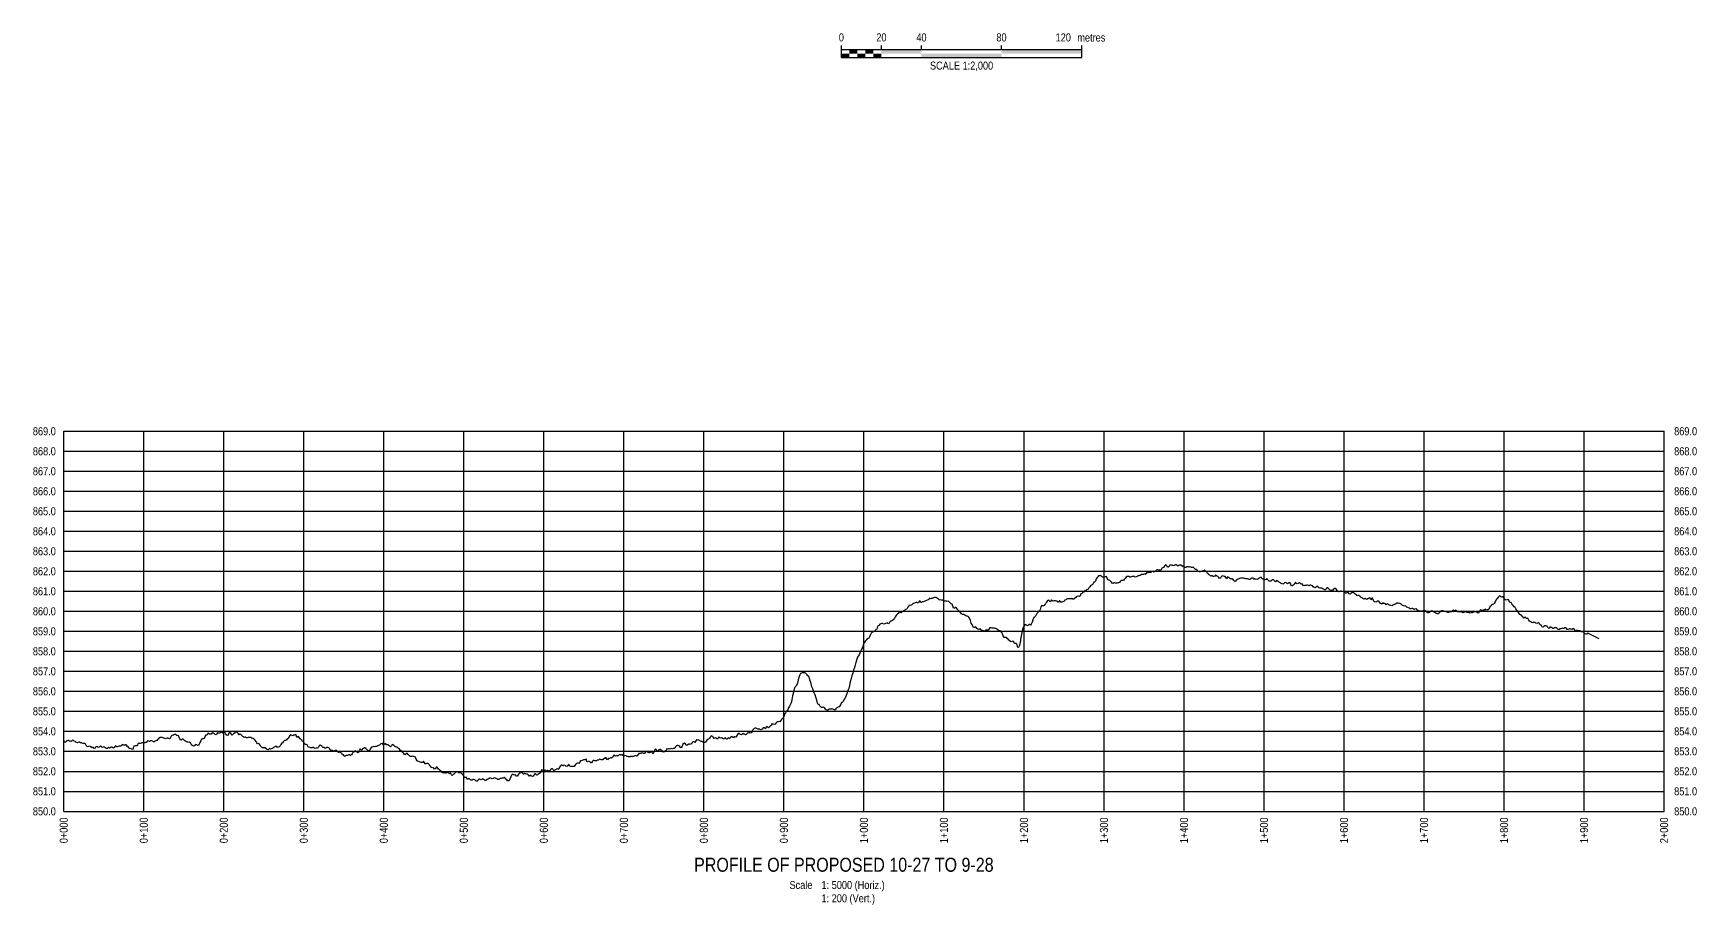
# Model space of a CAD drawing. Extents: x 407785 to 414058, y 6046536 to 6050431.
# Drawn here: x 407785 to 409862, y 6047552 to 6048641 of the extents above; entities that cross this region are included whole.
import ezdxf
from ezdxf.enums import TextEntityAlignment as Align

# ---------------------------------------------------------------- set-up
doc = ezdxf.new("R2010")
doc.units = 0
doc.header["$LTSCALE"] = 5
for name, color, linetype in [('DETAIL-T', 7, 'Continuous'), ('L-DETAIL-T', 3, 'Continuous'), ('P-CROSSINGS-GRID', 8, 'Continuous'), ('S-T7', 7, 'Continuous')]:
    doc.layers.add(name, color=color, linetype=linetype)
doc.styles.add('140', font='ARIALN.TTF', dxfattribs={"height": 15})
doc.styles.add('80', font='ARIALN.TTF', dxfattribs={"height": 10})
doc.styles.add('80L', font='ARIALN.TTF', dxfattribs={"height": 10})

# ---------------------------------------------------------------- blocks, each defined once
blk = doc.blocks.new('*U108')
at = {"color": 0}
for p, q in [((-150, 0), (-150, 15)), ((-150, 10), (150.2, 10)), ((-150, 0), (150.2, 0)), ((-100, 10), (-100, 15)), ((-50, 10), (-50, 15)), ((50, 10), (50, 15)), ((150.2, 0), (150.2, 15))]:
    blk.add_line(p, q, dxfattribs=at)
for points in [[(-150, 5), (-140, 5), (-150, 0), (-140, 0)], [(-140, 10), (-130, 10), (-140, 5), (-130, 5)], [(-130, 5), (-120, 5), (-130, 0), (-120, 0)], [(-120, 10), (-110, 10), (-120, 5), (-110, 5)], [(-110, 5), (-100, 5), (-110, 0), (-100, 0)], [(-100, 10), (-50, 10), (-100, 5), (-50, 5)], [(-50, 5), (50, 5), (-50, 0), (50, 0)], [(50, 10), (150.2, 10), (50, 5), (150.2, 5)]]:
    blk.add_solid(points, dxfattribs=at)
at = {"color": 0, "style": '80'}
blk.add_text('metres', height=10, dxfattribs=at).set_placement((162.2, 20), align=Align.CENTER)
at = {"color": 0, "char_height": 10, "style": '80'}
for s, insert, attachment_point in [('0', (-150, 30.2), 2), ('20', (-100, 30.2), 2), ('40', (-50, 30.2), 2), ('80', (50, 30.2), 2), ('120', (136.7, 30.2), 3), ('SCALE 1:2,000', (0.1, -5), 2)]:
    blk.add_mtext(s, dxfattribs=dict(at, insert=insert, attachment_point=attachment_point))

msp = doc.modelspace()

# ---------------------------------------------------------------- linework, layer by layer
at = {"color": 3}
for points in [[(409726.44, 6047891.562), (409726.309, 6047891.298), (409725.309, 6047890.312), (409724.309, 6047890.558), (409723.309, 6047890.433), (409722.309, 6047891.103), (409721.309, 6047892.275), (409720.309, 6047893.085), (409719.309, 6047893.177), (409718.309, 6047893.014), (409717.309, 6047893.77), (409716.309, 6047894.226), (409715.309, 6047894.242), (409714.309, 6047894.463), (409713.309, 6047894.751), (409712.309, 6047894.644), (409711.309, 6047894.178), (409710.309, 6047894.851), (409709.309, 6047896.258), (409708.309, 6047897.108), (409707.309, 6047896.823), (409706.309, 6047896.163), (409705.309, 6047896.349), (409704.309, 6047896.67), (409703.309, 6047896.735), (409702.309, 6047896.504), (409701.309, 6047895.982), (409700.309, 6047896.262), (409699.309, 6047897.519), (409698.309, 6047898.26), (409697.309, 6047898.078), (409696.309, 6047897.373), (409695.309, 6047897.143), (409694.309, 6047897.914), (409693.309, 6047897.433), (409692.309, 6047897.006), (409691.309, 6047896.799), (409690.309, 6047896.141), (409689.309, 6047896.282), (409688.309, 6047896.359), (409687.309, 6047898.253), (409686.309, 6047898.454), (409685.309, 6047898.335), (409684.309, 6047898.34), (409683.309, 6047897.536), (409682.309, 6047897.239), (409681.309, 6047898.09), (409680.309, 6047898.987), (409679.309, 6047899.226), (409678.309, 6047898.221), (409677.309, 6047897.283), (409676.309, 6047898.542), (409675.309, 6047900.182), (409674.309, 6047900.282), (409673.309, 6047900.631), (409672.309, 6047900.73), (409671.309, 6047900.03), (409670.309, 6047899.131), (409669.309, 6047899.279), (409668.309, 6047900.876), (409667.309, 6047901.701), (409666.309, 6047902.516), (409665.309, 6047904.131), (409664.309, 6047904.461), (409663.309, 6047903.965), (409662.309, 6047903.635), (409661.309, 6047904.012), (409660.309, 6047904.954), (409659.309, 6047905.288), (409658.309, 6047905.112), (409657.309, 6047904.49), (409656.309, 6047904.621), (409655.309, 6047905.244), (409654.309, 6047905.975), (409653.309, 6047906.531), (409652.309, 6047907.801), (409651.309, 6047910.059), (409650.309, 6047909.795), (409649.309, 6047909.972), (409648.309, 6047911.335), (409647.309, 6047911.058), (409646.309, 6047910.409), (409645.309, 6047911.354), (409644.309, 6047912.664), (409643.309, 6047913.895), (409642.309, 6047913.848), (409641.309, 6047914.762), (409640.309, 6047916.19), (409639.309, 6047918.323), (409638.309, 6047919.476), (409637.309, 6047920.204), (409636.309, 6047922.001), (409635.309, 6047923.482), (409634.309, 6047924.36), (409633.309, 6047925.505), (409632.309, 6047926.63), (409631.309, 6047928.123), (409630.309, 6047929.608), (409629.309, 6047929.835), (409628.309, 6047930.803), (409627.309, 6047932.724), (409626.951, 6047932.987), (409626.309, 6047933.607), (409625.309, 6047932.997), (409624.309, 6047932.689), (409623.309, 6047932.934), (409622.309, 6047933.937), (409621.309, 6047935.112), (409620.309, 6047936.87), (409619.309, 6047936.875), (409618.309, 6047936.465), (409617.309, 6047937.064), (409616.309, 6047938.018), (409615.309, 6047937.523), (409614.309, 6047936.374), (409613.309, 6047935.294), (409612.309, 6047934.464), (409611.309, 6047932.855), (409610.309, 6047930.563), (409609.309, 6047928.684), (409608.309, 6047927.762), (409607.309, 6047927.15), (409606.725, 6047927.149), (409606.309, 6047927.362), (409605.309, 6047925.6), (409604.309, 6047925.113), (409603.309, 6047923.282), (409602.309, 6047921.446), (409601.309, 6047920.716), (409600.309, 6047920.526), (409599.309, 6047920.421), (409598.309, 6047921.664), (409597.309, 6047920.746), (409596.309, 6047920.175), (409595.309, 6047920.17), (409594.309, 6047919.997), (409593.309, 6047920.164), (409592.309, 6047920.535), (409591.309, 6047919.671), (409590.309, 6047918.113), (409589.309, 6047916.54), (409588.309, 6047916.747), (409587.309, 6047917.845), (409586.309, 6047918.411), (409585.309, 6047918.228), (409584.309, 6047918.1), (409583.309, 6047917.922), (409582.309, 6047916.872), (409581.309, 6047917.163), (409580.309, 6047916.706), (409579.309, 6047916.434), (409578.309, 6047916.896), (409577.309, 6047917.645), (409576.309, 6047917.06), (409575.309, 6047917.357), (409574.309, 6047917.826), (409573.309, 6047918.261), (409572.309, 6047917.535), (409571.309, 6047917.564), (409570.309, 6047916.989), (409569.309, 6047917.808), (409568.309, 6047918.876), (409567.309, 6047918.17), (409566.309, 6047917.931), (409565.309, 6047918.672), (409564.953, 6047918.448), (409564.309, 6047918.007), (409563.309, 6047918.158), (409562.309, 6047918.883), (409561.309, 6047920.102), (409560.309, 6047919.92), (409559.309, 6047919.373), (409558.309, 6047920.117), (409557.309, 6047919.704), (409556.309, 6047918.665), (409555.309, 6047918.145), (409554.309, 6047918.289), (409553.309, 6047917.586), (409552.309, 6047917.325), (409551.309, 6047917.356), (409550.309, 6047917.805), (409549.309, 6047918.111), (409548.309, 6047918.676), (409547.309, 6047918.737), (409546.309, 6047918.982), (409545.309, 6047919.354), (409544.309, 6047919.995), (409543.309, 6047919.385), (409542.309, 6047918.897), (409541.309, 6047918.077), (409540.309, 6047916.827), (409539.309, 6047915.784), (409538.309, 6047915.709), (409537.309, 6047916.158), (409536.309, 6047916.633), (409535.309, 6047917.256), (409534.309, 6047917.615), (409533.309, 6047918.062), (409532.309, 6047919.007), (409531.309, 6047919.234), (409530.309, 6047919.071), (409529.309, 6047917.975), (409528.309, 6047917.357), (409527.309, 6047916.782), (409526.309, 6047916.854), (409525.309, 6047917.876), (409524.309, 6047919.056), (409523.309, 6047919.56), (409522.309, 6047919.582), (409521.309, 6047919.725), (409520.309, 6047919.384), (409519.309, 6047918.762), (409518.309, 6047918.798), (409517.309, 6047918.912), (409516.309, 6047919.171), (409515.309, 6047919.492), (409514.309, 6047919.832), (409513.309, 6047920.133), (409512.309, 6047921.825), (409511.309, 6047921.642), (409510.309, 6047921.705), (409509.309, 6047921.256), (409508.309, 6047921.357), (409507.309, 6047922.12), (409506.309, 6047922.265), (409505.309, 6047921.998), (409504.309, 6047921.814), (409503.309, 6047922.564), (409502.309, 6047923.044), (409501.309, 6047923.408), (409500.309, 6047923.856), (409499.309, 6047924.777), (409498.309, 6047925.431), (409497.309, 6047925.199), (409496.309, 6047925.669), (409495.309, 6047926.027), (409494.309, 6047926.578), (409493.309, 6047927.493), (409492.309, 6047928.314), (409491.309, 6047928.684), (409490.309, 6047928.777), (409489.309, 6047928.68), (409488.309, 6047929.261), (409487.309, 6047928.959), (409486.309, 6047928.129), (409485.309, 6047927.421), (409484.309, 6047927.258), (409483.309, 6047926.782), (409482.309, 6047926.142), (409481.309, 6047925.507), (409480.309, 6047926.147), (409479.309, 6047926.295), (409478.309, 6047926.387), (409478.124, 6047926.537), (409477.309, 6047927.34), (409476.309, 6047928.272), (409475.309, 6047927.509), (409474.309, 6047927.057), (409473.309, 6047927.976), (409472.309, 6047928.538), (409471.309, 6047928.569), (409470.309, 6047929.397), (409469.309, 6047928.165), (409468.309, 6047927.931), (409467.309, 6047928.684), (409466.309, 6047929.927), (409465.309, 6047931.539), (409464.309, 6047931.654), (409463.309, 6047931.267), (409462.309, 6047930.673), (409461.309, 6047930.416), (409460.309, 6047930.522), (409459.309, 6047930.813), (409458.309, 6047933.332), (409457.309, 6047935.371), (409456.309, 6047935.002), (409455.309, 6047933.324), (409454.309, 6047935.155), (409453.309, 6047935.707), (409452.309, 6047934.915), (409451.309, 6047934.222), (409450.309, 6047933.598), (409449.309, 6047934.121), (409448.309, 6047934.938), (409447.309, 6047934.234), (409446.309, 6047933.994), (409445.309, 6047934.608), (409444.309, 6047935.505), (409443.309, 6047936.145), (409442.309, 6047936.743), (409441.309, 6047937.719), (409440.309, 6047938.581), (409439.309, 6047938.573), (409438.309, 6047938.214), (409437.309, 6047939.203), (409436.309, 6047939.812), (409435.309, 6047940.488), (409434.309, 6047941.333), (409433.309, 6047942.177), (409432.309, 6047942.62), (409431.309, 6047941.899), (409430.309, 6047940.94), (409429.309, 6047940.391), (409428.309, 6047940.552), (409427.309, 6047941.737), (409426.309, 6047942.163), (409425.309, 6047941.701), (409424.309, 6047941.244), (409423.309, 6047941.292), (409422.309, 6047942.498), (409421.309, 6047943.984), (409420.309, 6047943.708), (409419.309, 6047943.471), (409418.309, 6047944.098), (409417.309, 6047943.879), (409416.309, 6047943.698), (409415.309, 6047943.03), (409414.309, 6047943.417), (409413.309, 6047944.696), (409412.309, 6047946.018), (409411.309, 6047947.362), (409410.309, 6047947.737), (409409.309, 6047947.024), (409408.309, 6047945.818), (409407.309, 6047944.821), (409406.309, 6047944.799), (409405.309, 6047944.759), (409404.309, 6047945.118), (409403.309, 6047946.248), (409402.309, 6047947.427), (409401.309, 6047948.099), (409400.309, 6047948.221), (409399.309, 6047946.665), (409398.309, 6047945.639), (409397.309, 6047945.816), (409396.309, 6047946.607), (409395.309, 6047946.769), (409394.309, 6047947.647), (409393.309, 6047947.765), (409392.309, 6047947.672), (409391.309, 6047948.159), (409390.309, 6047947.667), (409389.309, 6047949.356), (409388.309, 6047950.292), (409387.309, 6047949.224), (409386.309, 6047948.383), (409385.309, 6047948.073), (409384.309, 6047948.671), (409383.309, 6047949.505), (409382.309, 6047950.465), (409381.309, 6047951.036), (409380.309, 6047951.461), (409379.309, 6047951.465), (409378.309, 6047950.686), (409377.309, 6047951.068), (409376.309, 6047951.318), (409375.309, 6047951.26), (409374.309, 6047951.026), (409373.309, 6047950.939), (409372.309, 6047951.172), (409371.309, 6047950.774), (409370.309, 6047951.837), (409369.309, 6047953.2), (409368.309, 6047952.769), (409367.309, 6047953.403), (409366.309, 6047954.494), (409365.309, 6047954.178), (409364.309, 6047953.531), (409363.309, 6047953.151), (409362.309, 6047953.372), (409361.309, 6047955.075), (409360.309, 6047954.024), (409359.309, 6047952.109), (409358.309, 6047951.26), (409357.309, 6047950.467), (409356.309, 6047950.381), (409355.309, 6047952.179), (409354.309, 6047954.204), (409353.309, 6047954.57), (409352.309, 6047953.782), (409351.309, 6047953.215), (409350.309, 6047954.107), (409349.309, 6047954.535), (409348.309, 6047954.617), (409347.309, 6047954.456), (409346.309, 6047953.115), (409345.309, 6047952.849), (409344.309, 6047953.054), (409343.309, 6047953.56), (409342.309, 6047954.2), (409341.309, 6047954.841), (409340.309, 6047955.56), (409339.309, 6047956.051), (409338.309, 6047956.794), (409337.309, 6047957.136), (409336.309, 6047955.54), (409335.309, 6047956.321), (409334.309, 6047957.319), (409333.309, 6047958.277), (409332.309, 6047958.339), (409331.309, 6047957.323), (409330.309, 6047956.42), (409329.309, 6047956.629), (409328.309, 6047956.48), (409327.309, 6047957.097), (409326.309, 6047958.571), (409325.309, 6047959.734), (409324.309, 6047958.71), (409323.309, 6047958.232), (409322.309, 6047958.621), (409321.309, 6047958.902), (409320.309, 6047959.003), (409319.309, 6047959.714), (409318.309, 6047961.231), (409317.309, 6047961.088), (409316.309, 6047960.447), (409315.309, 6047959.757), (409314.309, 6047959.075), (409313.309, 6047958.93), (409312.309, 6047958.622), (409311.309, 6047958.97), (409310.309, 6047959.217), (409309.309, 6047958.588), (409308.309, 6047960.266), (409307.309, 6047960.139), (409306.309, 6047960.012), (409305.309, 6047959.415), (409304.309, 6047958.674), (409303.309, 6047958.704), (409302.309, 6047959.131), (409301.309, 6047959.264), (409300.309, 6047959.294), (409299.309, 6047959.544), (409298.309, 6047959.717), (409297.309, 6047959.945), (409296.309, 6047960.094), (409295.309, 6047960.113), (409294.309, 6047960.083), (409293.309, 6047960.054), (409292.309, 6047960.057), (409291.309, 6047959.789), (409290.309, 6047959.432), (409289.309, 6047958.898), (409288.309, 6047958.424), (409287.309, 6047958.079), (409286.309, 6047956.632), (409285.309, 6047956.135), (409284.309, 6047957.2), (409283.309, 6047958.329), (409282.309, 6047959.224), (409281.309, 6047959.371), (409280.309, 6047959.08), (409279.309, 6047959.678), (409278.309, 6047960.493), (409277.309, 6047961.193), (409276.309, 6047961.737), (409275.309, 6047959.532), (409274.309, 6047961.119), (409273.309, 6047962.396), (409272.309, 6047962.302), (409271.309, 6047962.839), (409270.309, 6047963.129), (409269.309, 6047962.819), (409268.309, 6047961.937), (409267.309, 6047960.303), (409266.309, 6047959.839), (409265.309, 6047960.814), (409264.309, 6047962.13), (409263.309, 6047962.637), (409262.309, 6047963.086), (409261.309, 6047963.765), (409260.309, 6047962.587), (409259.309, 6047962.223), (409258.309, 6047962.458), (409257.309, 6047962.912), (409256.309, 6047963.252), (409255.309, 6047962.756), (409254.309, 6047963.954), (409253.309, 6047964.502), (409252.309, 6047965.149), (409251.309, 6047965.962), (409250.309, 6047967.668), (409249.309, 6047968.367), (409248.309, 6047969.452), (409247.309, 6047969.955), (409246.309, 6047969.31), (409245.309, 6047968.894), (409244.309, 6047968.77), (409243.309, 6047968.477), (409242.309, 6047968.097), (409241.309, 6047968.076), (409240.309, 6047968.51), (409239.309, 6047968.727), (409238.309, 6047970.24), (409237.309, 6047970.919), (409236.309, 6047971.115), (409235.309, 6047971.934), (409234.309, 6047973.039), (409233.309, 6047973.886), (409232.309, 6047973.421), (409231.309, 6047973.349), (409230.309, 6047973.805), (409229.309, 6047974.221), (409228.309, 6047974.069), (409227.953, 6047974.162), (409227.309, 6047974.503), (409226.309, 6047974.401), (409225.309, 6047974.288), (409224.309, 6047973.504), (409223.309, 6047973.621), (409222.309, 6047973.886), (409221.309, 6047974.017), (409220.309, 6047975.464), (409219.309, 6047975.363), (409218.309, 6047976.237), (409217.309, 6047976.97), (409216.309, 6047976.397), (409215.309, 6047975.863), (409214.309, 6047975.329), (409213.309, 6047975.921), (409212.309, 6047976.703), (409211.309, 6047976.968), (409210.309, 6047976.258), (409209.309, 6047975.712), (409208.309, 6047975.896), (409207.309, 6047975.906), (409206.309, 6047976.55), (409205.309, 6047976.728), (409204.309, 6047976.551), (409203.309, 6047974.937), (409202.309, 6047973.815), (409201.309, 6047973.872), (409200.309, 6047975.415), (409199.309, 6047976.853), (409198.309, 6047976.284), (409197.309, 6047974.74), (409196.309, 6047973.59), (409195.309, 6047973.087), (409194.309, 6047972.398), (409193.309, 6047970.465), (409192.309, 6047970.288), (409191.309, 6047970.285), (409190.309, 6047970.316), (409189.309, 6047970.49), (409188.309, 6047970.742), (409187.309, 6047970.114), (409186.309, 6047968.337), (409185.309, 6047968.306), (409184.309, 6047967.651), (409183.309, 6047968.693), (409182.309, 6047968.71), (409181.309, 6047967.975), (409180.309, 6047967.43), (409179.309, 6047967.425), (409178.309, 6047967.17), (409177.309, 6047967.23), (409176.309, 6047966.729), (409175.309, 6047966.764), (409174.309, 6047964.959), (409173.309, 6047965.619), (409172.309, 6047965.141), (409171.309, 6047964.667), (409170.309, 6047964.667), (409169.309, 6047965.07), (409168.309, 6047964.315), (409167.309, 6047963.317), (409166.309, 6047963.519), (409165.309, 6047963.207), (409164.309, 6047962.899), (409163.309, 6047962.167), (409162.309, 6047961.991), (409161.309, 6047961.612), (409160.309, 6047961.805), (409159.309, 6047962.523), (409158.309, 6047962.458), (409157.309, 6047962.321), (409156.309, 6047961.882), (409155.309, 6047961.532), (409154.309, 6047961.328), (409153.309, 6047962.172), (409152.309, 6047962.231), (409151.309, 6047962.333), (409150.309, 6047962.157), (409149.309, 6047960.996), (409148.309, 6047959.913), (409147.309, 6047958.652), (409146.309, 6047957.135), (409145.309, 6047957.278), (409144.309, 6047957.146), (409143.309, 6047957.072), (409142.309, 6047955.831), (409141.309, 6047954.7), (409140.309, 6047954.272), (409139.309, 6047954.288), (409138.309, 6047953.851), (409137.309, 6047953.901), (409136.309, 6047953.85), (409135.309, 6047954.535), (409134.309, 6047954.487), (409133.309, 6047953.635), (409132.309, 6047953.977), (409131.309, 6047955.303), (409130.309, 6047956.262), (409129.309, 6047957.066), (409128.309, 6047957.562), (409127.309, 6047957.945), (409126.309, 6047959.29), (409125.309, 6047962.144), (409124.309, 6047961.68), (409123.309, 6047961.676), (409122.309, 6047961.549), (409121.309, 6047961.367), (409120.309, 6047961.271), (409119.309, 6047962.105), (409118.309, 6047962.736), (409117.309, 6047963.314), (409116.309, 6047963.079), (409115.309, 6047962.906), (409114.309, 6047962.014), (409113.309, 6047960.995), (409112.309, 6047959.503), (409111.309, 6047956.513), (409110.309, 6047955.294), (409109.309, 6047955.043), (409108.309, 6047953.229), (409107.309, 6047951.696), (409106.309, 6047951.341), (409105.309, 6047950.58), (409104.309, 6047949.391), (409103.309, 6047947.973), (409102.309, 6047946.557), (409101.309, 6047945.89), (409100.309, 6047945.413), (409099.309, 6047944.964), (409098.309, 6047944.465), (409097.309, 6047943.763), (409096.309, 6047942.897), (409095.309, 6047941.884), (409094.309, 6047940.91), (409093.309, 6047940.439), (409092.309, 6047937.986), (409091.309, 6047937.392), (409090.309, 6047937.51), (409089.309, 6047937.695), (409088.309, 6047937.412), (409087.309, 6047936.841), (409086.309, 6047935.789), (409085.309, 6047934.895), (409084.309, 6047934.081), (409083.309, 6047934.011), (409082.309, 6047935.099), (409081.309, 6047934.566), (409080.309, 6047934.326), (409079.309, 6047934.198), (409078.309, 6047934.392), (409077.309, 6047934.393), (409076.309, 6047934.273), (409075.309, 6047933.919), (409074.309, 6047933.202), (409073.309, 6047932.501), (409072.309, 6047931.168), (409071.309, 6047930.882), (409070.309, 6047930.431), (409069.309, 6047930.172), (409068.309, 6047930.307), (409067.309, 6047931.605), (409066.309, 6047932.36), (409065.309, 6047929.973), (409064.309, 6047931.03), (409063.309, 6047931.504), (409062.309, 6047931.575), (409061.309, 6047931.733), (409060.309, 6047931.879), (409059.309, 6047931.667), (409058.309, 6047931.426), (409057.309, 6047932.461), (409056.309, 6047933.284), (409055.309, 6047931.064), (409054.309, 6047930.821), (409053.309, 6047932.95), (409052.309, 6047931.88), (409051.309, 6047932.308), (409050.309, 6047930.05), (409049.309, 6047928.5), (409048.309, 6047927.26), (409047.309, 6047926.019), (409046.309, 6047925.425), (409045.309, 6047925.668), (409044.309, 6047925.871), (409043.309, 6047924.47), (409042.309, 6047921.115), (409041.309, 6047919.221), (409040.309, 6047918.346), (409039.309, 6047917.357), (409038.309, 6047916.227), (409037.337, 6047914.334), (409036.309, 6047912.818), (409035.309, 6047911.657), (409034.309, 6047911.019), (409033.309, 6047908.283), (409032.309, 6047905.094), (409031.309, 6047902.657), (409030.309, 6047901.664), (409029.309, 6047902.411), (409028.309, 6047902.191), (409027.309, 6047900.468), (409026.309, 6047900.972), (409025.309, 6047901.475), (409024.309, 6047902.194), (409023.309, 6047901.872), (409022.309, 6047900.646), (409021.309, 6047898.415), (409020.309, 6047896.021), (409019.309, 6047892.085), (409018.309, 6047886.233), (409017.309, 6047879.949), (409016.309, 6047875.22), (409015.309, 6047873.47), (409014.309, 6047873.747), (409013.309, 6047877.618), (409012.309, 6047878.72), (409011.309, 6047878.652), (409010.309, 6047878.493), (409009.309, 6047880.791), (409008.309, 6047882.002), (409007.309, 6047881.147), (409006.309, 6047880.585), (409005.309, 6047881.307), (409004.309, 6047882.227), (409003.309, 6047882.842), (409002.309, 6047883.978), (409001.309, 6047884.971), (409000.309, 6047886.022), (408999.309, 6047886.164), (408998.309, 6047885.911), (408997.309, 6047886.194), (408996.309, 6047888.237), (408995.309, 6047890.47), (408994.309, 6047892.466), (408993.309, 6047893.883), (408992.309, 6047894.445), (408991.309, 6047894.562), (408990.309, 6047895.21), (408989.309, 6047895.854), (408988.309, 6047896.583), (408987.309, 6047897.143), (408986.309, 6047897.469), (408985.309, 6047897.562), (408984.309, 6047897.577), (408983.309, 6047897.591), (408982.309, 6047897.812), (408981.309, 6047898.063), (408980.309, 6047898.26), (408979.309, 6047898.097), (408978.309, 6047896.414), (408977.309, 6047895.303), (408976.309, 6047895.193), (408975.309, 6047895.264), (408974.226, 6047895.276), (408973.309, 6047894.619), (408972.309, 6047893.715), (408971.309, 6047894.345), (408970.309, 6047894.671), (408969.309, 6047894.742), (408968.309, 6047895.64), (408967.309, 6047896.757), (408966.309, 6047896.684), (408965.309, 6047895.998), (408964.309, 6047896.37), (408963.309, 6047897.23), (408962.309, 6047898.501), (408961.309, 6047899.359), (408960.309, 6047898.703), (408959.309, 6047899.024), (408958.309, 6047900.432), (408957.309, 6047902.142), (408956.309, 6047904.165), (408955.309, 6047907.452), (408954.309, 6047910.095), (408953.309, 6047911.32), (408952.309, 6047912.273), (408951.309, 6047912.567), (408950.309, 6047912.818), (408949.309, 6047913.421), (408948.309, 6047913.983), (408947.309, 6047914.671), (408946.309, 6047914.87), (408945.309, 6047914.848), (408944.309, 6047915.811), (408943.309, 6047916.834), (408942.309, 6047917.393), (408941.309, 6047918.399), (408940.309, 6047919.877), (408939.309, 6047921.174), (408938.309, 6047922.471), (408937.309, 6047923.475), (408936.309, 6047923.474), (408935.309, 6047922.521), (408934.309, 6047922.787), (408933.309, 6047925.569), (408932.309, 6047927.648), (408931.309, 6047928.022), (408930.309, 6047928.952), (408929.309, 6047930.142), (408928.309, 6047931.122), (408927.309, 6047931.418), (408926.309, 6047931.165), (408925.309, 6047931.315), (408924.309, 6047931.667), (408923.309, 6047931.544), (408922.309, 6047931.489), (408921.309, 6047932.088), (408920.309, 6047932.514), (408919.309, 6047932.669), (408918.309, 6047933.007), (408917.309, 6047932.837), (408916.309, 6047933.26), (408915.309, 6047934.002), (408914.309, 6047934.796), (408913.309, 6047935.542), (408912.309, 6047936.072), (408911.309, 6047936.204), (408910.309, 6047936.08), (408909.309, 6047935.648), (408908.309, 6047935.312), (408907.309, 6047934.846), (408906.309, 6047934.75), (408905.309, 6047934.298), (408904.309, 6047935.102), (408903.309, 6047933.961), (408902.309, 6047933.226), (408901.309, 6047932.711), (408900.309, 6047932.098), (408899.309, 6047931.915), (408898.309, 6047931.585), (408897.309, 6047931.039), (408896.309, 6047930.741), (408895.309, 6047930.435), (408894.309, 6047929.885), (408893.309, 6047930.232), (408892.309, 6047931.388), (408891.309, 6047931.508), (408890.309, 6047929.571), (408889.309, 6047929.382), (408888.309, 6047929.899), (408887.309, 6047929.921), (408886.309, 6047929.476), (408885.309, 6047929.045), (408884.309, 6047928.596), (408883.309, 6047928.14), (408882.309, 6047926.938), (408881.309, 6047926.486), (408880.309, 6047926.049), (408879.309, 6047926.382), (408878.309, 6047925.584), (408877.309, 6047924.056), (408876.309, 6047922.283), (408875.309, 6047921.387), (408874.309, 6047920.988), (408873.309, 6047920.236), (408872.309, 6047919.542), (408871.309, 6047919.07), (408870.309, 6047918.409), (408869.309, 6047917.485), (408868.309, 6047916.899), (408867.309, 6047917.662), (408866.309, 6047918.382), (408865.309, 6047916.013), (408864.309, 6047915.833), (408863.309, 6047914.681), (408862.309, 6047913.197), (408861.309, 6047911.766), (408860.309, 6047910.2), (408859.309, 6047908.767), (408858.309, 6047907.877), (408857.309, 6047907.085), (408856.309, 6047906.622), (408855.309, 6047906.575), (408854.309, 6047905.247), (408853.309, 6047903.092), (408852.309, 6047903.57), (408851.309, 6047904.293), (408850.309, 6047903.95), (408849.309, 6047903.672), (408848.309, 6047903.199), (408847.309, 6047902.93), (408846.309, 6047903.013), (408845.309, 6047903.424), (408844.309, 6047903.437), (408843.309, 6047902.989), (408842.309, 6047902.558), (408841.309, 6047901.498), (408840.309, 6047900.739), (408839.309, 6047899.899), (408838.309, 6047896.585), (408837.309, 6047895.929), (408836.309, 6047894.47), (408835.309, 6047894.134), (408834.309, 6047893.269), (408833.309, 6047892.93), (408832.309, 6047892.351), (408831.309, 6047891.344), (408830.309, 6047889.656), (408829.309, 6047887.12), (408828.309, 6047885.258), (408827.309, 6047884.897), (408826.309, 6047884.323), (408825.309, 6047883.2), (408824.309, 6047882.065), (408823.309, 6047880.504), (408822.309, 6047878.993), (408821.309, 6047877.002), (408820.309, 6047873.668), (408819.309, 6047871.573), (408818.309, 6047869.668), (408817.309, 6047866.699), (408816.309, 6047864.269), (408815.309, 6047862.921), (408814.309, 6047861.501), (408813.309, 6047858.848), (408812.309, 6047854.822), (408811.309, 6047851.387), (408810.309, 6047847.597), (408809.309, 6047845.756), (408808.309, 6047841.646), (408807.309, 6047838.092), (408806.309, 6047834.725), (408805.309, 6047830.632), (408804.309, 6047826.017), (408803.309, 6047822.44), (408802.309, 6047819.76), (408801.309, 6047816.837), (408800.309, 6047813.793), (408799.309, 6047811.448), (408798.309, 6047809.983), (408797.309, 6047808.163), (408796.309, 6047806.221), (408795.309, 6047805.125), (408794.309, 6047805.067), (408793.309, 6047802.737), (408792.309, 6047800.621), (408791.309, 6047799.335), (408790.309, 6047798.957), (408789.309, 6047798.856), (408788.309, 6047798.09), (408787.309, 6047796.873), (408786.309, 6047795.903), (408785.309, 6047795.838), (408784.309, 6047796.137), (408783.309, 6047796.646), (408782.309, 6047797.02), (408781.309, 6047796.781), (408780.309, 6047796.445), (408779.309, 6047796.657), (408778.309, 6047796.521), (408777.309, 6047795.56), (408776.309, 6047795.236), (408775.309, 6047795.685), (408774.309, 6047796.673), (408773.309, 6047797.876), (408772.309, 6047798.813), (408771.309, 6047798.905), (408770.309, 6047798.679), (408769.309, 6047798.753), (408768.309, 6047799.638), (408767.309, 6047800.971), (408766.309, 6047802.45), (408765.309, 6047802.448), (408764.309, 6047804.287), (408763.309, 6047807.86), (408762.309, 6047811.527), (408761.309, 6047814.378), (408760.309, 6047816.828), (408759.309, 6047819.58), (408758.309, 6047822.197), (408757.309, 6047824.685), (408756.309, 6047828.607), (408755.309, 6047832.129), (408754.309, 6047834.817), (408753.309, 6047837.34), (408752.309, 6047838.38), (408751.309, 6047839.508), (408750.309, 6047840.663), (408749.309, 6047841.555), (408748.309, 6047841.981), (408747.309, 6047842.015), (408746.309, 6047841.926), (408745.309, 6047841.782), (408744.309, 6047841.636), (408743.309, 6047840.958), (408742.309, 6047839.497), (408741.309, 6047837.231), (408740.309, 6047833.175), (408739.309, 6047828.903), (408738.309, 6047826.238), (408737.309, 6047825.443), (408736.309, 6047824.501), (408735.309, 6047822.102), (408734.309, 6047817.82), (408733.309, 6047813.224), (408732.309, 6047808.463), (408731.309, 6047804.54), (408730.309, 6047802.027), (408729.309, 6047800.463), (408728.309, 6047798.19), (408727.309, 6047795.983), (408726.309, 6047794.686), (408725.309, 6047793.542), (408724.309, 6047792.032), (408723.309, 6047790.301), (408722.309, 6047787.66), (408721.309, 6047785.505), (408720.309, 6047784.505), (408719.309, 6047783.804), (408718.309, 6047782.243), (408717.309, 6047781.003), (408716.309, 6047781.223), (408715.309, 6047780.938), (408714.309, 6047780.614), (408713.309, 6047780.114), (408712.309, 6047778.982), (408711.309, 6047777.71), (408710.309, 6047777.395), (408709.309, 6047777.707), (408708.309, 6047777.905), (408707.309, 6047778.122), (408706.309, 6047775.629), (408705.309, 6047775.717), (408704.309, 6047774.292), (408703.309, 6047773.364), (408702.309, 6047774.236), (408701.309, 6047774.845), (408700.309, 6047773.977), (408699.309, 6047771.989), (408698.309, 6047773.371), (408697.309, 6047773.246), (408696.309, 6047773.484), (408695.309, 6047771.829), (408694.309, 6047771.051), (408693.309, 6047770.834), (408692.309, 6047771.637), (408691.309, 6047771.8), (408690.309, 6047771.848), (408689.309, 6047771.962), (408688.309, 6047772.347), (408687.309, 6047773.137), (408686.309, 6047773.087), (408685.309, 6047772.359), (408684.309, 6047771.483), (408683.309, 6047770.485), (408682.309, 6047768.353), (408681.309, 6047766.897), (408680.309, 6047766.481), (408679.309, 6047767.13), (408678.309, 6047767.204), (408677.309, 6047766.993), (408676.309, 6047766.306), (408675.309, 6047765.062), (408674.309, 6047764.768), (408673.309, 6047765.603), (408672.309, 6047765.412), (408671.309, 6047766.278), (408670.309, 6047765.197), (408669.309, 6047764.664), (408668.309, 6047764.807), (408667.309, 6047765.508), (408666.309, 6047766.159), (408665.309, 6047766.124), (408664.309, 6047764.998), (408663.309, 6047762.802), (408662.309, 6047761.556), (408661.309, 6047762.259), (408660.309, 6047761.944), (408659.309, 6047760.716), (408658.309, 6047761.519), (408657.309, 6047762.438), (408656.309, 6047761.508), (408655.309, 6047761.265), (408654.309, 6047759.448), (408653.309, 6047760.727), (408652.309, 6047760.271), (408651.713, 6047759.513), (408651.309, 6047759.126), (408650.309, 6047759.207), (408649.309, 6047760.68), (408648.309, 6047760.554), (408647.309, 6047759.748), (408646.309, 6047759.162), (408645.309, 6047760.726), (408644.309, 6047760.96), (408643.309, 6047760.311), (408642.309, 6047760.974), (408641.309, 6047761.927), (408640.309, 6047760.724), (408639.309, 6047758.982), (408638.309, 6047759.931), (408637.309, 6047760.667), (408636.309, 6047760.374), (408635.309, 6047760.104), (408634.309, 6047761.261), (408633.309, 6047762.395), (408632.309, 6047763.283), (408631.309, 6047762.394), (408630.309, 6047761.654), (408629.309, 6047760.431), (408628.309, 6047759.188), (408627.309, 6047758.596), (408626.309, 6047757.933), (408625.309, 6047756.481), (408624.309, 6047755.453), (408623.309, 6047754.993), (408622.309, 6047754.839), (408621.309, 6047755.608), (408620.309, 6047756.06), (408619.309, 6047756.377), (408618.309, 6047756.573), (408617.309, 6047757.63), (408616.309, 6047757.907), (408615.309, 6047758.384), (408614.309, 6047757.927), (408613.309, 6047758.393), (408612.309, 6047756.986), (408611.309, 6047755.196), (408610.309, 6047755.718), (408609.309, 6047755.81), (408608.309, 6047755.323), (408607.309, 6047753.69), (408606.309, 6047752.789), (408605.309, 6047752.626), (408604.309, 6047752.764), (408603.309, 6047752.762), (408602.309, 6047751.926), (408601.309, 6047751.361), (408600.309, 6047751.903), (408599.309, 6047753.698), (408598.309, 6047754.464), (408597.309, 6047753.926), (408596.309, 6047753.041), (408595.309, 6047750.623), (408594.309, 6047748.308), (408593.309, 6047748.647), (408592.309, 6047749.916), (408591.309, 6047750.906), (408590.309, 6047751.234), (408589.309, 6047751.057), (408588.309, 6047750.707), (408587.309, 6047750.158), (408586.309, 6047748.215), (408585.309, 6047747.622), (408584.309, 6047747.446), (408583.309, 6047747.28), (408582.309, 6047747.432), (408581.309, 6047747.088), (408580.309, 6047746.847), (408579.309, 6047747.013), (408578.309, 6047746.889), (408577.309, 6047746.635), (408576.309, 6047747.113), (408575.309, 6047745.198), (408574.309, 6047744.289), (408573.309, 6047743.691), (408572.309, 6047742.979), (408571.309, 6047743.467), (408570.309, 6047744.496), (408569.309, 6047745.376), (408568.309, 6047746.131), (408567.309, 6047746.378), (408566.309, 6047745.899), (408565.309, 6047744.574), (408564.309, 6047743.854), (408563.309, 6047745.994), (408562.309, 6047746.822), (408561.309, 6047745.881), (408560.309, 6047744.208), (408559.309, 6047740.891), (408558.309, 6047741.549), (408557.309, 6047743.557), (408556.309, 6047743.516), (408555.309, 6047742.438), (408554.309, 6047741.895), (408553.309, 6047742.182), (408552.309, 6047743.486), (408551.309, 6047744.323), (408550.309, 6047743.49), (408549.309, 6047742.317), (408548.309, 6047741.253), (408547.309, 6047741.244), (408546.309, 6047741.562), (408545.309, 6047742.515), (408544.309, 6047741.419), (408543.309, 6047741.844), (408542.309, 6047741.449), (408541.309, 6047741.278), (408540.309, 6047739.819), (408539.309, 6047738.454), (408538.309, 6047737.912), (408537.309, 6047738.567), (408536.309, 6047738.286), (408535.309, 6047737.891), (408534.309, 6047737.541), (408533.309, 6047737.333), (408532.309, 6047737.118), (408531.309, 6047737.842), (408530.309, 6047737.13), (408529.309, 6047737.106), (408528.309, 6047737.132), (408527.309, 6047737.411), (408526.309, 6047737.624), (408525.309, 6047738.33), (408524.309, 6047738.677), (408523.309, 6047738.413), (408522.309, 6047738.498), (408521.309, 6047738.615), (408520.309, 6047740.578), (408519.309, 6047739.346), (408518.309, 6047739.439), (408517.309, 6047739.938), (408516.309, 6047739.231), (408515.309, 6047738.438), (408514.309, 6047738.296), (408513.309, 6047738.293), (408512.309, 6047737.96), (408511.309, 6047738.868), (408510.309, 6047739.773), (408509.309, 6047737.992), (408508.309, 6047736.148), (408507.309, 6047735.374), (408506.309, 6047736.157), (408505.309, 6047735.293), (408504.309, 6047735.156), (408503.309, 6047735.137), (408502.309, 6047733.525), (408501.309, 6047734.533), (408500.309, 6047735.967), (408499.309, 6047736.301), (408498.309, 6047734.954), (408497.309, 6047734.441), (408496.309, 6047733.484), (408495.309, 6047733.307), (408494.309, 6047733.375), (408493.309, 6047733.649), (408492.309, 6047734.178), (408491.309, 6047733.5), (408490.309, 6047733.063), (408489.309, 6047732.972), (408488.309, 6047732.262), (408487.309, 6047731.991), (408486.309, 6047732.01), (408485.309, 6047732.727), (408484.309, 6047732.593), (408483.309, 6047731.744), (408482.309, 6047729.786), (408481.309, 6047729.533), (408480.309, 6047730.525), (408479.309, 6047731.374), (408478.309, 6047731.204), (408477.309, 6047730.988), (408476.309, 6047731.412), (408475.309, 6047734.101), (408474.309, 6047733.632), (408473.309, 6047733.384), (408472.309, 6047733.207), (408471.309, 6047733.029), (408470.309, 6047732.451), (408469.309, 6047732.034), (408468.309, 6047732.308), (408467.309, 6047730.01), (408466.309, 6047728.725), (408465.309, 6047729.253), (408464.309, 6047729.109), (408463.309, 6047728.654), (408462.309, 6047727.453), (408461.309, 6047726.196), (408460.309, 6047725.167), (408459.697, 6047724.916), (408459.309, 6047724.957), (408458.309, 6047724.965), (408457.309, 6047725.13), (408456.309, 6047725.021), (408455.309, 6047725.382), (408454.309, 6047727.004), (408453.309, 6047727.573), (408452.309, 6047725.958), (408451.309, 6047725.004), (408450.309, 6047725.535), (408449.309, 6047726.455), (408448.309, 6047726.515), (408447.309, 6047726.247), (408446.309, 6047726.037), (408445.309, 6047726.497), (408444.309, 6047726.583), (408443.309, 6047725.736), (408442.309, 6047724.066), (408441.309, 6047721.567), (408440.309, 6047721.68), (408439.309, 6047722.307), (408438.309, 6047721.56), (408437.309, 6047720.885), (408436.309, 6047720.587), (408435.309, 6047719.461), (408434.309, 6047721.382), (408433.309, 6047722.324), (408432.309, 6047722.264), (408431.309, 6047721.746), (408430.309, 6047719.942), (408429.309, 6047718.951), (408428.309, 6047719.259), (408427.309, 6047719.886), (408426.309, 6047719.773), (408425.309, 6047719.965), (408424.309, 6047720.679), (408423.309, 6047719.842), (408422.309, 6047720.028), (408421.309, 6047720.369), (408420.309, 6047721.078), (408419.309, 6047719.662), (408418.309, 6047717.309), (408417.309, 6047716.323), (408416.309, 6047715.788), (408415.309, 6047715.198), (408414.309, 6047714.147), (408413.309, 6047714.498), (408412.309, 6047715.876), (408411.309, 6047715.812), (408410.309, 6047714.266), (408409.309, 6047713.051), (408408.309, 6047712.587), (408407.309, 6047713.009), (408406.309, 6047714.15), (408405.309, 6047713.856), (408404.309, 6047712.903), (408403.309, 6047714.252), (408402.309, 6047715.548), (408401.309, 6047715.603), (408400.309, 6047715.956), (408399.309, 6047715.741), (408398.309, 6047716.272), (408397.309, 6047715.379), (408396.309, 6047716.439), (408395.309, 6047717.186), (408394.309, 6047717.48), (408393.309, 6047716.99), (408392.309, 6047716.673), (408391.309, 6047715.775), (408390.309, 6047714.31), (408389.309, 6047712.897), (408388.309, 6047713.126), (408387.309, 6047714.652), (408386.309, 6047714.165), (408385.309, 6047714.768), (408384.309, 6047715.016), (408383.309, 6047715.012), (408382.309, 6047714.075), (408381.309, 6047712.241), (408380.309, 6047709.345), (408379.309, 6047707.201), (408378.309, 6047706.96), (408377.309, 6047706.985), (408376.309, 6047708.178), (408375.309, 6047709.216), (408374.309, 6047710.599), (408373.309, 6047711.362), (408372.309, 6047710.787), (408371.309, 6047710.316), (408370.309, 6047710.404), (408369.309, 6047710.206), (408368.309, 6047710.017), (408367.309, 6047709.301), (408366.309, 6047708.983), (408365.309, 6047708.666), (408364.309, 6047709.508), (408363.309, 6047710.224), (408362.309, 6047710.563), (408361.309, 6047710.931), (408360.309, 6047710.358), (408359.309, 6047709.999), (408358.309, 6047709.515), (408357.309, 6047709.906), (408356.309, 6047710.404), (408355.309, 6047710.706), (408354.309, 6047709.846), (408353.309, 6047709.068), (408352.309, 6047708.839), (408351.309, 6047708.631), (408350.309, 6047707.629), (408349.309, 6047707.512), (408348.309, 6047708.242), (408347.309, 6047709.146), (408346.309, 6047709.663), (408345.309, 6047708.699), (408344.309, 6047708.585), (408343.309, 6047708.978), (408342.309, 6047709.123), (408341.309, 6047709.268), (408340.309, 6047707.951), (408339.309, 6047706.902), (408338.309, 6047706.739), (408337.309, 6047707.437), (408336.309, 6047708.305), (408335.309, 6047708.929), (408334.309, 6047708.706), (408333.309, 6047708.034), (408332.309, 6047707.77), (408331.309, 6047707.916), (408330.309, 6047709.085), (408329.309, 6047710.088), (408328.309, 6047709.169), (408327.309, 6047709.05), (408326.309, 6047710.492), (408325.309, 6047712.065), (408324.309, 6047710.992), (408323.309, 6047712.016), (408322.309, 6047713.435), (408321.309, 6047714.882), (408320.309, 6047715.905), (408319.309, 6047716.794), (408318.309, 6047716.939), (408317.309, 6047717.189), (408316.309, 6047717.054), (408315.309, 6047717.964), (408314.309, 6047718.269), (408313.309, 6047718.08), (408312.309, 6047717.342), (408311.309, 6047716.26), (408310.309, 6047715.654), (408309.309, 6047714.925), (408308.309, 6047713.986), (408307.309, 6047714.628), (408306.309, 6047717.008), (408305.309, 6047715.872), (408304.309, 6047716.32), (408303.309, 6047717.115), (408302.309, 6047717.448), (408301.309, 6047717.066), (408300.309, 6047716.536), (408299.309, 6047716.717), (408298.309, 6047716.942), (408297.309, 6047717.131), (408296.309, 6047717.285), (408295.309, 6047718.083), (408294.309, 6047719.024), (408293.309, 6047720.012), (408292.309, 6047720.685), (408291.309, 6047721.6), (408290.309, 6047722.836), (408289.309, 6047724.021), (408288.309, 6047724.181), (408287.309, 6047722.215), (408286.309, 6047721.698), (408285.309, 6047722.753), (408284.309, 6047723.618), (408283.309, 6047723.17), (408282.309, 6047723.732), (408281.309, 6047725.368), (408280.309, 6047726.034), (408279.309, 6047727.728), (408278.309, 6047728.802), (408277.309, 6047728.675), (408276.309, 6047728.772), (408275.309, 6047728.306), (408274.309, 6047728.305), (408273.309, 6047730.543), (408272.309, 6047731.634), (408271.309, 6047730.221), (408270.309, 6047730.051), (408269.309, 6047730.194), (408268.309, 6047730.249), (408267.309, 6047730.732), (408266.309, 6047731.189), (408265.309, 6047731.764), (408264.309, 6047732.203), (408263.309, 6047734.393), (408262.309, 6047736.521), (408261.309, 6047737.101), (408260.309, 6047737.611), (408259.309, 6047737.72), (408258.309, 6047737.753), (408257.309, 6047737.528), (408256.309, 6047737.671), (408255.309, 6047737.785), (408254.309, 6047738.719), (408253.309, 6047740.202), (408252.309, 6047741.393), (408251.309, 6047741.841), (408250.309, 6047740.947), (408249.309, 6047739.773), (408248.309, 6047740.26), (408247.309, 6047741.717), (408246.309, 6047742.596), (408245.309, 6047744.066), (408244.309, 6047744.871), (408243.309, 6047745.29), (408242.309, 6047746.663), (408241.309, 6047747.55), (408240.309, 6047748.546), (408239.309, 6047749.216), (408238.309, 6047749.464), (408237.309, 6047749.504), (408236.309, 6047750.243), (408235.309, 6047751.394), (408234.309, 6047752.021), (408233.309, 6047752.635), (408232.309, 6047751.023), (408231.309, 6047749.589), (408230.309, 6047750.24), (408229.309, 6047751.102), (408228.309, 6047751.997), (408227.309, 6047752.021), (408226.309, 6047752.017), (408225.309, 6047753.328), (408224.309, 6047753.231), (408223.309, 6047752.702), (408222.309, 6047752.261), (408221.309, 6047753.936), (408220.309, 6047753.867), (408219.309, 6047753.301), (408218.309, 6047752.472), (408217.309, 6047751.533), (408216.309, 6047751.136), (408215.309, 6047750.86), (408214.309, 6047750.08), (408213.309, 6047749.808), (408212.309, 6047750.19), (408211.309, 6047749.615), (408210.309, 6047750.115), (408209.309, 6047749.665), (408208.309, 6047749.323), (408207.309, 6047748.991), (408206.309, 6047747.613), (408205.309, 6047745.284), (408204.309, 6047744.099), (408203.309, 6047744.892), (408202.309, 6047745.623), (408201.309, 6047746.611), (408200.309, 6047747.34), (408199.309, 6047748.291), (408198.309, 6047748.247), (408197.309, 6047747.359), (408196.309, 6047747.126), (408195.309, 6047745.861), (408194.309, 6047745.564), (408193.309, 6047746.945), (408192.309, 6047744.942), (408191.309, 6047742.986), (408190.309, 6047742.021), (408189.309, 6047743.293), (408188.309, 6047742.808), (408187.309, 6047744.779), (408186.672, 6047744.113), (408186.309, 6047743.582), (408185.309, 6047743.106), (408184.309, 6047742.533), (408183.309, 6047741.02), (408182.309, 6047739.579), (408181.309, 6047738.675), (408180.309, 6047739.466), (408179.309, 6047739.773), (408178.309, 6047739.137), (408177.309, 6047738.681), (408176.309, 6047738.877), (408175.309, 6047738.966), (408174.309, 6047737.653), (408173.309, 6047738.508), (408172.309, 6047739.7), (408171.309, 6047739.573), (408170.309, 6047741.194), (408169.309, 6047742.202), (408168.309, 6047742.627), (408167.309, 6047743.118), (408166.309, 6047742.6), (408165.309, 6047743.353), (408164.309, 6047744.243), (408163.309, 6047745.47), (408162.309, 6047745.13), (408161.309, 6047744.463), (408160.309, 6047744.182), (408159.309, 6047744.513), (408158.309, 6047745.543), (408157.309, 6047745.037), (408156.309, 6047745.181), (408155.309, 6047746.985), (408154.309, 6047748.279), (408153.309, 6047748.721), (408152.309, 6047748.602), (408151.309, 6047748.604), (408150.309, 6047747.824), (408149.309, 6047747.835), (408148.309, 6047748.874), (408147.309, 6047748.779), (408146.309, 6047749.321), (408145.309, 6047750.717), (408144.309, 6047751.111), (408143.309, 6047751.603), (408142.309, 6047751.042), (408141.309, 6047749.204), (408140.309, 6047748.266), (408139.309, 6047747.833), (408138.309, 6047748.129), (408137.309, 6047747.514), (408136.309, 6047747.969), (408135.309, 6047748.283), (408134.309, 6047749.375), (408133.309, 6047748.31), (408132.309, 6047748.388), (408131.309, 6047748.492), (408130.309, 6047748.802), (408129.309, 6047749.14), (408128.309, 6047749.679), (408127.309, 6047752.09), (408126.309, 6047752.669), (408125.309, 6047752.523), (408124.309, 6047752.992), (408123.309, 6047754.64), (408122.309, 6047756.175), (408121.309, 6047756.185), (408120.309, 6047757.828), (408119.309, 6047759.133), (408118.309, 6047759.495), (408117.309, 6047761.275), (408116.309, 6047762.592), (408115.309, 6047762.223), (408114.309, 6047761.148), (408113.309, 6047764.22), (408112.309, 6047764.853), (408111.309, 6047764.318), (408110.309, 6047764.438), (408109.309, 6047763.459), (408108.309, 6047763.614), (408107.309, 6047764.326), (408106.309, 6047764.581), (408105.309, 6047763.844), (408104.309, 6047761.616), (408103.309, 6047759.874), (408102.309, 6047759.625), (408101.309, 6047758.515), (408100.309, 6047757.627), (408099.309, 6047757.413), (408098.309, 6047757.014), (408097.309, 6047756.003), (408096.309, 6047754.747), (408095.309, 6047753.706), (408094.309, 6047752.601), (408093.309, 6047750.728), (408092.309, 6047749.701), (408091.309, 6047749.334), (408090.309, 6047748.763), (408089.309, 6047750.197), (408088.309, 6047750.105), (408087.309, 6047749.903), (408086.309, 6047749.366), (408085.309, 6047748.749), (408084.309, 6047747.942), (408083.309, 6047747.471), (408082.309, 6047747.024), (408081.309, 6047746.736), (408080.309, 6047747.427), (408079.309, 6047746.747), (408078.309, 6047745.884), (408077.309, 6047746.439), (408076.309, 6047747.278), (408075.309, 6047748.608), (408074.309, 6047747.869), (408073.309, 6047748.965), (408072.641, 6047748.055), (408072.309, 6047748.191), (408071.309, 6047748.179), (408070.309, 6047749.07), (408069.309, 6047750.211), (408068.309, 6047751.602), (408067.309, 6047753.297), (408066.309, 6047753.934), (408065.309, 6047753.351), (408064.309, 6047754.638), (408063.309, 6047756.351), (408062.309, 6047758.026), (408061.309, 6047758.918), (408060.309, 6047759.485), (408059.309, 6047760.257), (408058.309, 6047760.173), (408057.309, 6047761.035), (408056.309, 6047761.203), (408055.309, 6047761.383), (408054.309, 6047761.384), (408053.309, 6047761.071), (408052.309, 6047760.861), (408051.309, 6047761.023), (408050.309, 6047761.466), (408049.309, 6047761.717), (408048.309, 6047761.164), (408047.309, 6047761.947), (408046.309, 6047763.1), (408045.309, 6047764.091), (408044.309, 6047764.851), (408043.309, 6047765.651), (408042.309, 6047764.656), (408041.309, 6047765.905), (408040.309, 6047767.056), (408039.309, 6047767.906), (408038.309, 6047767.981), (408037.309, 6047767.837), (408036.309, 6047766.602), (408035.309, 6047765.722), (408034.309, 6047764.947), (408033.309, 6047764.268), (408032.309, 6047765.807), (408031.309, 6047767.107), (408030.309, 6047767.361), (408029.309, 6047766.515), (408028.309, 6047764.312), (408027.309, 6047763.772), (408026.309, 6047764.685), (408025.309, 6047766.207), (408024.309, 6047767.966), (408023.309, 6047768.811), (408022.309, 6047767.694), (408021.309, 6047766.473), (408020.309, 6047767.915), (408019.945, 6047767.967), (408019.309, 6047768.007), (408018.309, 6047766.854), (408017.309, 6047766.587), (408016.309, 6047766.55), (408015.309, 6047766.99), (408014.309, 6047765.622), (408013.309, 6047764.595), (408012.309, 6047765.147), (408011.309, 6047765.818), (408010.309, 6047766.548), (408009.309, 6047766.992), (408008.309, 6047766.841), (408007.309, 6047765.259), (408006.309, 6047765.211), (408005.309, 6047765.518), (408004.309, 6047766.31), (408003.309, 6047766.334), (408002.309, 6047764.748), (408001.309, 6047764.311), (408000.309, 6047764.199), (407999.309, 6047761.835), (407998.309, 6047759.793), (407997.309, 6047759.756), (407996.309, 6047759.78), (407995.309, 6047759.196), (407994.309, 6047756.933), (407993.309, 6047754.955), (407992.309, 6047752.826), (407991.309, 6047751.645), (407990.309, 6047751.104), (407989.309, 6047752.113), (407988.309, 6047752.458), (407987.309, 6047751.98), (407986.309, 6047750.9), (407985.309, 6047750.574), (407984.309, 6047750.922), (407983.309, 6047751.876), (407982.309, 6047753.109), (407981.309, 6047754.514), (407980.309, 6047755.378), (407979.309, 6047755.099), (407978.309, 6047755.569), (407977.309, 6047755.66), (407976.309, 6047755.641), (407975.309, 6047756.71), (407974.309, 6047757.085), (407973.309, 6047758.249), (407972.309, 6047759.035), (407971.309, 6047759.027), (407970.309, 6047758.497), (407969.309, 6047758.033), (407968.309, 6047759.717), (407967.309, 6047761.496), (407966.309, 6047763.299), (407965.309, 6047763.572), (407964.309, 6047763.726), (407963.309, 6047765.047), (407962.309, 6047765.156), (407961.309, 6047764.949), (407960.309, 6047764.338), (407959.309, 6047764.282), (407958.25, 6047763.935), (407957.309, 6047762.929), (407956.309, 6047761.203), (407955.309, 6047759.738), (407954.309, 6047760.197), (407953.309, 6047760.504), (407952.309, 6047760.521), (407951.309, 6047759.863), (407950.309, 6047759.587), (407949.309, 6047759.861), (407948.309, 6047760.495), (407947.309, 6047760.712), (407946.309, 6047761.11), (407945.309, 6047761.352), (407944.309, 6047761.076), (407943.309, 6047761.068), (407942.309, 6047760.76), (407941.309, 6047759.196), (407940.309, 6047758.648), (407939.309, 6047757.643), (407938.309, 6047757.26), (407937.309, 6047756.684), (407936.309, 6047755.952), (407935.309, 6047755.912), (407934.309, 6047756.812), (407933.309, 6047757.185), (407932.309, 6047757.041), (407931.309, 6047756.896), (407930.309, 6047756.399), (407929.309, 6047756.485), (407928.309, 6047756.876), (407927.309, 6047756.604), (407926.309, 6047755.015), (407925.309, 6047755.179), (407924.309, 6047754.649), (407923.309, 6047754.658), (407922.309, 6047754.636), (407921.309, 6047754.399), (407920.309, 6047754.058), (407919.309, 6047754.238), (407918.309, 6047753.736), (407917.309, 6047753.668), (407916.309, 6047753.585), (407915.309, 6047751.937), (407914.309, 6047750.753), (407913.309, 6047750.762), (407912.309, 6047750.784), (407911.309, 6047750.428), (407910.309, 6047749.963), (407909.309, 6047746.344), (407908.309, 6047746.639), (407907.309, 6047747.262), (407906.309, 6047747.387), (407905.309, 6047747.601), (407904.309, 6047748.344), (407903.309, 6047750.219), (407902.309, 6047750.135), (407901.309, 6047752.072), (407900.309, 6047751.968), (407899.309, 6047751.476), (407898.309, 6047751.767), (407897.309, 6047752.257), (407896.309, 6047752.337), (407895.309, 6047751.198), (407894.309, 6047750.379), (407893.309, 6047750.627), (407892.309, 6047750.476), (407891.309, 6047749.964), (407890.309, 6047749.622), (407889.309, 6047749.47), (407888.309, 6047750.819), (407887.309, 6047750.42), (407886.309, 6047748.556), (407885.309, 6047747.828), (407884.309, 6047748.427), (407883.309, 6047749.025), (407882.309, 6047749.047), (407881.309, 6047748.345), (407880.309, 6047747.995), (407879.309, 6047748.868), (407878.309, 6047748.479), (407877.309, 6047747.701), (407876.309, 6047747.555), (407875.309, 6047748.396), (407874.309, 6047749.349), (407873.309, 6047749.541), (407872.309, 6047749.003), (407871.309, 6047748.849), (407870.309, 6047749.75), (407869.309, 6047750.304), (407868.309, 6047749.871), (407867.309, 6047749.356), (407866.309, 6047748.954), (407865.309, 6047749.731), (407864.309, 6047750.044), (407863.309, 6047749.504), (407862.309, 6047748.064), (407861.309, 6047747.437), (407860.309, 6047748.889), (407859.309, 6047748.751), (407858.309, 6047748.391), (407857.309, 6047749.462), (407856.309, 6047750.09), (407855.309, 6047750.257), (407854.309, 6047749.926), (407853.309, 6047749.477), (407852.309, 6047750.18), (407851.309, 6047751.421), (407850.309, 6047752.872), (407849.309, 6047753.715), (407848.309, 6047753.646), (407847.309, 6047753.75), (407846.309, 6047754.2), (407845.309, 6047754.491), (407844.309, 6047754.77), (407843.309, 6047755.214), (407842.309, 6047755.243), (407841.309, 6047755.068), (407840.309, 6047754.66), (407839.309, 6047754.831), (407838.309, 6047755.479), (407837.309, 6047756.27), (407836.309, 6047756.841), (407835.309, 6047757.435), (407834.309, 6047757.898), (407833.309, 6047757.001), (407832.309, 6047756.365), (407831.309, 6047756.833), (407830.309, 6047756.561), (407829.309, 6047757.559), (407828.309, 6047757.45), (407827.309, 6047756.956), (407826.309, 6047756.342), (407825.309, 6047755.334), (407824.309, 6047755.439), (407823.309, 6047757.779)], [(409726.44, 6047891.562), (409739.875, 6047884.906)]]:
    msp.add_lwpolyline(points, dxfattribs=at)
at = {"layer": 'P-CROSSINGS-GRID', "color": 8}
for p, q in [((407823.309, 6047669.043), (407823.309, 6048143.59)), ((407823.309, 6048143.59), (409821.401, 6048143.59)), ((407923.214, 6047669.043), (407923.214, 6048143.59)), ((408023.118, 6047669.043), (408023.118, 6048143.59)), ((408123.023, 6047669.043), (408123.023, 6048143.59)), ((408222.927, 6047669.043), (408222.927, 6048143.59)), ((408322.832, 6047669.043), (408322.832, 6048143.59)), ((408422.737, 6047669.043), (408422.737, 6048143.59)), ((408522.641, 6047669.043), (408522.641, 6048143.59)), ((408622.546, 6047669.043), (408622.546, 6048143.59)), ((408722.451, 6047669.043), (408722.451, 6048143.59)), ((408822.355, 6047669.043), (408822.355, 6048143.59)), ((408922.26, 6047669.043), (408922.26, 6048143.59)), ((409022.164, 6047669.043), (409022.164, 6048143.59)), ((409122.069, 6047669.043), (409122.069, 6048143.59)), ((409221.974, 6047669.043), (409221.974, 6048143.59)), ((409321.878, 6047669.043), (409321.878, 6048143.59)), ((409421.783, 6047669.043), (409421.783, 6048143.59)), ((409521.687, 6047669.043), (409521.687, 6048143.59)), ((409621.592, 6047669.043), (409621.592, 6048143.59)), ((409721.497, 6047669.043), (409721.497, 6048143.59)), ((409821.401, 6047669.043), (409821.401, 6048143.59)), ((407823.309, 6048118.614), (409821.401, 6048118.614)), ((407823.309, 6048093.638), (409821.401, 6048093.638)), ((407823.309, 6048068.661), (409821.401, 6048068.661)), ((407823.309, 6048043.685), (409821.401, 6048043.685)), ((407823.309, 6048018.709), (409821.401, 6048018.709)), ((407823.309, 6047993.733), (409821.401, 6047993.733)), ((407823.309, 6047968.757), (409821.401, 6047968.757)), ((407823.309, 6047943.781), (409821.401, 6047943.781)), ((407823.309, 6047918.805), (409821.401, 6047918.805)), ((407823.309, 6047893.828), (409821.401, 6047893.828)), ((407823.309, 6047868.852), (409821.401, 6047868.852)), ((407823.309, 6047843.876), (409821.401, 6047843.876)), ((407823.309, 6047818.9), (409821.401, 6047818.9)), ((407823.309, 6047793.924), (409821.401, 6047793.924)), ((407823.309, 6047768.948), (409821.401, 6047768.948)), ((407823.309, 6047743.971), (409821.401, 6047743.971)), ((407823.309, 6047718.995), (409821.401, 6047718.995)), ((407823.309, 6047694.019), (409821.401, 6047694.019)), ((407823.309, 6047669.043), (409821.401, 6047669.043))]:
    msp.add_line(p, q, dxfattribs=at)

# ---------------------------------------------------------------- block references
at = {"layer": 'DETAIL-T', "xscale": 0.9995620000000001, "yscale": 0.9995620000000001, "zscale": 0.9995620000000001}
msp.add_blockref('*U108', (408944.092, 6048610.148), dxfattribs=at)

# ---------------------------------------------------------------- texts
at = {"style": '80'}
for s, p in [('0+000', (407823.222, 6047661.382)), ('0+100', (407923.127, 6047661.382)), ('0+200', (408023.031, 6047661.382)), ('0+300', (408122.936, 6047661.382)), ('0+400', (408222.841, 6047661.382)), ('0+500', (408322.745, 6047661.382)), ('0+600', (408422.65, 6047661.382)), ('0+700', (408522.554, 6047661.382)), ('0+800', (408622.459, 6047661.382)), ('0+900', (408722.364, 6047661.382)), ('1+000', (408822.268, 6047661.382)), ('1+100', (408922.173, 6047661.382)), ('1+200', (409022.077, 6047661.382)), ('1+300', (409121.982, 6047661.382)), ('1+400', (409221.887, 6047661.382)), ('1+500', (409321.791, 6047661.382)), ('1+600', (409421.696, 6047661.382)), ('1+700', (409521.6, 6047661.382)), ('1+800', (409621.505, 6047661.382)), ('1+900', (409721.41, 6047661.382)), ('2+000', (409821.314, 6047661.382))]:
    msp.add_text(s, height=9.9905, rotation=90, dxfattribs=at).set_placement(p, align=Align.MIDDLE_RIGHT)
at = {"layer": 'DETAIL-T', "insert": (408729.381, 6047582.097), "char_height": 9.99053, "attachment_point": 1, "style": '80L'}
msp.add_mtext_dynamic_manual_height_columns('Scale^I1: 5000 (Horiz.)\\P^I1: 200 (Vert.)', width=216.78417, gutter_width=44.933, heights=[0], dxfattribs=at)
at = {"layer": 'L-DETAIL-T', "insert": (408797.253, 6047611.114), "char_height": 17.48343, "width": 384.53737, "attachment_point": 2, "rotation": 0, "style": '140'}
msp.add_mtext('PROFILE OF PROPOSED 10-27 TO 9-28', dxfattribs=at)
at = {"layer": 'S-T7', "style": '80'}
for s, p in [('869.0', (407813.319, 6048143.59)), ('869.0', (409862.547, 6048143.59)), ('868.0', (407813.319, 6048118.614)), ('868.0', (409862.547, 6048118.614)), ('867.0', (407813.319, 6048093.638)), ('867.0', (409862.547, 6048093.638)), ('866.0', (407813.319, 6048068.661)), ('866.0', (409862.547, 6048068.661)), ('865.0', (407813.319, 6048043.685)), ('865.0', (409862.547, 6048043.685)), ('864.0', (407813.319, 6048018.709)), ('864.0', (409862.547, 6048018.709)), ('863.0', (407813.319, 6047993.733)), ('863.0', (409862.547, 6047993.733)), ('862.0', (407813.319, 6047968.757)), ('862.0', (409862.547, 6047968.757)), ('861.0', (407813.319, 6047943.781)), ('861.0', (409862.547, 6047943.781)), ('860.0', (407813.319, 6047918.805)), ('860.0', (409862.547, 6047918.805)), ('859.0', (407813.319, 6047893.828)), ('859.0', (409862.547, 6047893.828)), ('858.0', (407813.319, 6047868.852)), ('858.0', (409862.547, 6047868.852)), ('857.0', (407813.319, 6047843.876)), ('857.0', (409862.547, 6047843.876)), ('856.0', (407813.319, 6047818.9)), ('856.0', (409862.547, 6047818.9)), ('855.0', (407813.319, 6047793.924)), ('855.0', (409862.547, 6047793.924)), ('854.0', (407813.319, 6047768.948)), ('854.0', (409862.547, 6047768.948)), ('853.0', (407813.319, 6047743.971)), ('853.0', (409862.547, 6047743.971)), ('852.0', (407813.319, 6047718.995)), ('852.0', (409862.547, 6047718.995)), ('851.0', (407813.319, 6047694.019)), ('851.0', (409862.547, 6047694.019)), ('850.0', (407813.319, 6047669.043)), ('850.0', (409862.547, 6047669.043))]:
    msp.add_text(s, height=9.9905, dxfattribs=at).set_placement(p, align=Align.MIDDLE_RIGHT)

doc.saveas('drawing.dxf')
